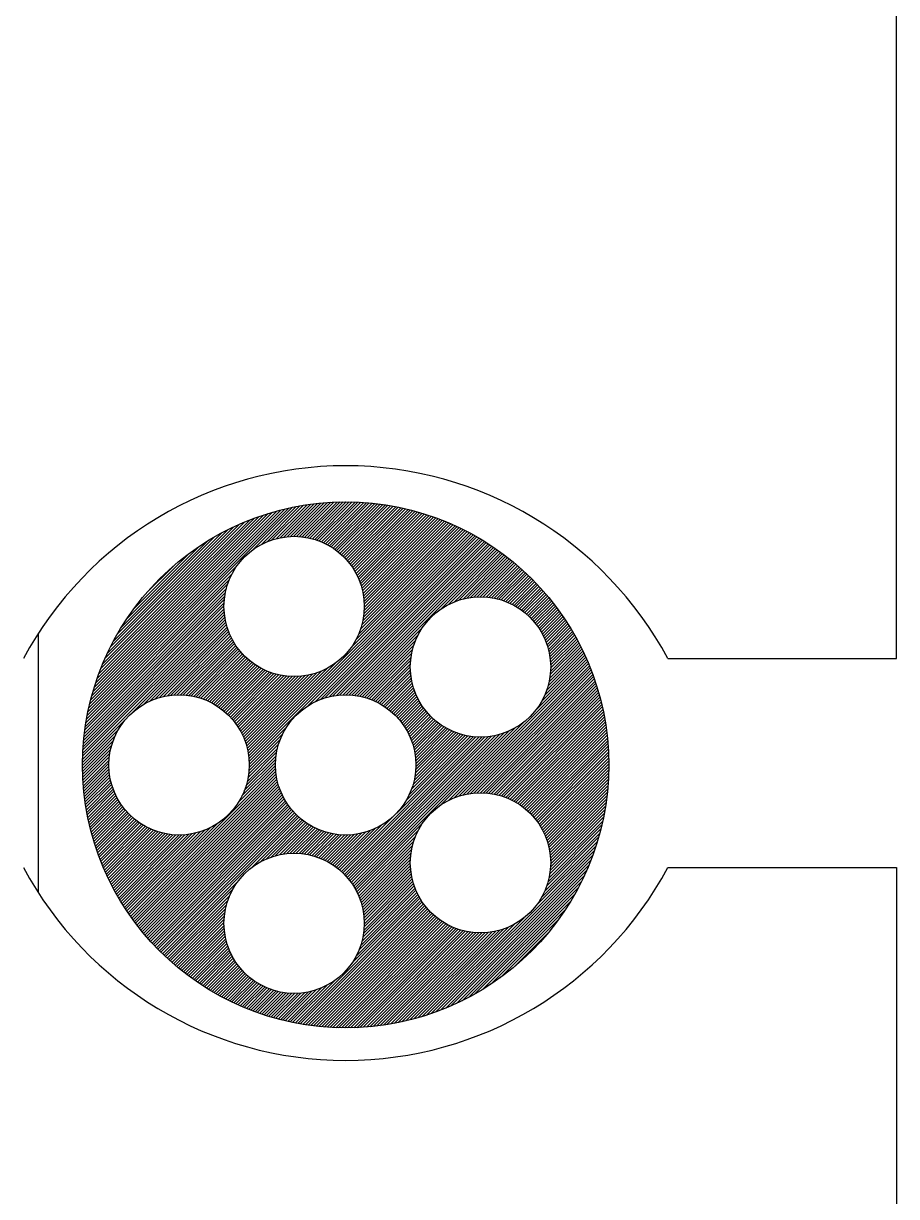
# Model space of a CAD drawing. Extents: x 44 to 87.6, y -168.1 to -136.9.
# Drawn here: x 61.19 to 61.57, y -146.723 to -146.211 of the extents above; entities that cross this region are included whole.
import ezdxf

# ---------------------------------------------------------------- set-up
doc = ezdxf.new("R2010")
doc.units = 0
doc.header["$LTSCALE"] = 0.4
doc.header["$MEASUREMENT"] = 0
doc.layers.get('0').update_dxf_attribs({"linetype": 'CONTINUOUS'})
doc.layers.add('PECA', color=3, linetype='CONTINUOUS')

# ---------------------------------------------------------------- blocks, each defined once
blk = doc.blocks.new('*X15')
at = {"color": 0}
for p, q in [((292.03259, 149.79386), (292.13756, 149.89883)), ((292.11756, 149.87729), (292.13949, 149.89921)), ((292.12158, 149.87976), (292.14138, 149.89956)), ((292.12451, 149.88114), (292.14324, 149.89988)), ((292.12699, 149.88207), (292.14507, 149.90016)), ((292.12919, 149.88273), (292.14687, 149.90041)), ((292.13121, 149.8832), (292.14865, 149.90064)), ((292.13309, 149.88353), (292.15039, 149.90084)), ((292.13485, 149.88375), (292.15211, 149.90101)), ((292.13653, 149.88388), (292.15381, 149.90116)), ((292.13812, 149.88392), (292.15548, 149.90129)), ((292.13965, 149.8839), (292.15713, 149.90139)), ((292.14111, 149.88382), (292.15876, 149.90147)), ((292.14252, 149.88369), (292.16037, 149.90154)), ((292.14389, 149.8835), (292.16196, 149.90158)), ((292.1452, 149.88327), (292.16353, 149.9016)), ((292.14648, 149.883), (292.16509, 149.90161)), ((292.14772, 149.8827), (292.16662, 149.9016)), ((292.14892, 149.88235), (292.16814, 149.90157)), ((292.15009, 149.88197), (292.16964, 149.90152)), ((292.15122, 149.88156), (292.17113, 149.90146)), ((292.15233, 149.88112), (292.1726, 149.90139)), ((292.1534, 149.88065), (292.17405, 149.90129)), ((292.15445, 149.88014), (292.17549, 149.90119)), ((292.15547, 149.87962), (292.17692, 149.90107)), ((292.15646, 149.87906), (292.17833, 149.90093)), ((292.15743, 149.87848), (292.17973, 149.90078)), ((292.15837, 149.87787), (292.18111, 149.90062)), ((292.15928, 149.87724), (292.18249, 149.90045)), ((292.16017, 149.87659), (292.18385, 149.90026)), ((292.16104, 149.87591), (292.18519, 149.90006)), ((292.16188, 149.8752), (292.18653, 149.89985)), ((292.1627, 149.87448), (292.18785, 149.89963)), ((292.1635, 149.87373), (292.18917, 149.89939)), ((292.16427, 149.87295), (292.19047, 149.89915)), ((292.16502, 149.87215), (292.19176, 149.89889)), ((292.03301, 149.79583), (292.13559, 149.89841)), ((292.03347, 149.79784), (292.13358, 149.89795)), ((292.03398, 149.79989), (292.13153, 149.89744)), ((292.03453, 149.80199), (292.12943, 149.89689)), ((292.03513, 149.80414), (292.12728, 149.89629)), ((292.03579, 149.80634), (292.12508, 149.89563)), ((292.03651, 149.80861), (292.12281, 149.89491)), ((292.0373, 149.81095), (292.12047, 149.89412)), ((292.03816, 149.81336), (292.11806, 149.89326)), ((292.16574, 149.87133), (292.19304, 149.89863)), ((292.16644, 149.87049), (292.19431, 149.89835)), ((292.16712, 149.86962), (292.19557, 149.89806)), ((292.16777, 149.86872), (292.19681, 149.89776)), ((292.1684, 149.8678), (292.19805, 149.89745)), ((292.16901, 149.86686), (292.19928, 149.89713)), ((292.16959, 149.86589), (292.2005, 149.89681)), ((292.17014, 149.8649), (292.20171, 149.89647)), ((292.17066, 149.86388), (292.20291, 149.89612)), ((292.17116, 149.86283), (292.2041, 149.89577)), ((292.17163, 149.86175), (292.20528, 149.8954)), ((292.17207, 149.86064), (292.20645, 149.89503)), ((292.17248, 149.8595), (292.20762, 149.89464)), ((292.17285, 149.85833), (292.20877, 149.89425)), ((292.17319, 149.85713), (292.20992, 149.89385)), ((292.1735, 149.85588), (292.21106, 149.89344)), ((292.17377, 149.8546), (292.21219, 149.89302)), ((292.03911, 149.81585), (292.11557, 149.89231)), ((292.04016, 149.81845), (292.11297, 149.89126)), ((292.04132, 149.82115), (292.11027, 149.8901)), ((292.04262, 149.824), (292.10742, 149.88881)), ((292.04407, 149.827), (292.10442, 149.88735)), ((292.17004, 149.83077), (292.22614, 149.88687)), ((292.17149, 149.83377), (292.22511, 149.88739)), ((292.17245, 149.83628), (292.22408, 149.8879)), ((292.17314, 149.83851), (292.22304, 149.88841)), ((292.17363, 149.84054), (292.22199, 149.8889)), ((292.17397, 149.84243), (292.22093, 149.88939)), ((292.17399, 149.85328), (292.21331, 149.8926)), ((292.17417, 149.85191), (292.21442, 149.89216)), ((292.1742, 149.84421), (292.21986, 149.88987)), ((292.1743, 149.8505), (292.21552, 149.89172)), ((292.17433, 149.84589), (292.21879, 149.89035)), ((292.17437, 149.84903), (292.21662, 149.89127)), ((292.17439, 149.84749), (292.21771, 149.89081)), ((292.04573, 149.8302), (292.10122, 149.88569)), ((292.04764, 149.83366), (292.09776, 149.88378)), ((292.0499, 149.83747), (292.09395, 149.88152)), ((292.11483, 149.77247), (292.22818, 149.88581)), ((292.11503, 149.77112), (292.22918, 149.88527)), ((292.11518, 149.76972), (292.23018, 149.88473)), ((292.11527, 149.76827), (292.23117, 149.88417)), ((292.14561, 149.79706), (292.23216, 149.88361)), ((292.14909, 149.799), (292.23314, 149.88304)), ((292.15183, 149.80019), (292.23411, 149.88247)), ((292.1542, 149.80101), (292.23507, 149.88188)), ((292.15633, 149.8016), (292.23603, 149.88129)), ((292.1583, 149.80202), (292.23698, 149.8807)), ((292.16733, 149.82652), (292.22716, 149.88635)), ((292.0527, 149.84181), (292.08961, 149.87873)), ((292.05641, 149.84707), (292.08435, 149.87501)), ((292.16014, 149.8023), (292.23793, 149.8801)), ((292.16187, 149.80249), (292.23886, 149.87949)), ((292.16351, 149.80259), (292.23979, 149.87887)), ((292.16508, 149.80261), (292.24072, 149.87825)), ((292.16658, 149.80257), (292.24164, 149.87762)), ((292.16803, 149.80247), (292.24255, 149.87698)), ((292.21376, 149.84665), (292.24345, 149.87634)), ((292.21756, 149.8489), (292.24435, 149.87569)), ((292.22042, 149.85021), (292.24524, 149.87504)), ((292.03221, 149.79193), (292.10903, 149.86875)), ((292.06264, 149.85485), (292.07657, 149.86878)), ((292.22285, 149.8511), (292.24613, 149.87437)), ((292.22503, 149.85174), (292.247, 149.8737)), ((292.22703, 149.85219), (292.24788, 149.87303)), ((292.2289, 149.8525), (292.24874, 149.87235)), ((292.23065, 149.85271), (292.2496, 149.87166)), ((292.23231, 149.85283), (292.25045, 149.87097)), ((292.2339, 149.85287), (292.2513, 149.87027)), ((292.23542, 149.85284), (292.25214, 149.86956)), ((292.23688, 149.85275), (292.25297, 149.86885)), ((292.03186, 149.79004), (292.10656, 149.86473)), ((292.23828, 149.85261), (292.2538, 149.86813)), ((292.23964, 149.85242), (292.25462, 149.8674)), ((292.24095, 149.85218), (292.25544, 149.86667)), ((292.24222, 149.85191), (292.25625, 149.86593)), ((292.24346, 149.8516), (292.25705, 149.86519)), ((292.24465, 149.85125), (292.25784, 149.86444)), ((292.24582, 149.85086), (292.25863, 149.86368)), ((292.24695, 149.85045), (292.25942, 149.86292)), ((292.03101, 149.78455), (292.10359, 149.85712)), ((292.03126, 149.78635), (292.10424, 149.85933)), ((292.03154, 149.78818), (292.10517, 149.86181)), ((292.24805, 149.85), (292.26019, 149.86215)), ((292.24912, 149.84953), (292.26096, 149.86137)), ((292.25016, 149.84902), (292.26173, 149.86059)), ((292.25118, 149.84849), (292.26249, 149.8598)), ((292.25217, 149.84793), (292.26324, 149.859)), ((292.25313, 149.84735), (292.26399, 149.8582)), ((292.25407, 149.84674), (292.26472, 149.8574)), ((292.25498, 149.84611), (292.26546, 149.85658)), ((292.03041, 149.77931), (292.10256, 149.85146)), ((292.03058, 149.78103), (292.10278, 149.85323)), ((292.03078, 149.78277), (292.10311, 149.85511)), ((292.25587, 149.84545), (292.26618, 149.85576)), ((292.25673, 149.84476), (292.26691, 149.85494)), ((292.25757, 149.84406), (292.26762, 149.8541)), ((292.25839, 149.84333), (292.26833, 149.85327)), ((292.25918, 149.84257), (292.26903, 149.85242)), ((292.25995, 149.8418), (292.26972, 149.85157)), ((292.2607, 149.841), (292.27041, 149.85071)), ((292.02995, 149.77266), (292.10249, 149.8452)), ((292.03003, 149.77429), (292.10241, 149.84667)), ((292.03013, 149.77594), (292.10239, 149.8482)), ((292.03026, 149.77761), (292.10244, 149.84979)), ((292.26142, 149.84017), (292.2711, 149.84985)), ((292.26212, 149.83932), (292.27177, 149.84898)), ((292.26279, 149.83845), (292.27244, 149.8481)), ((292.26344, 149.83755), (292.27311, 149.84722)), ((292.26407, 149.83663), (292.27376, 149.84633)), ((292.26467, 149.83569), (292.27441, 149.84543)), ((292.26525, 149.83471), (292.27506, 149.84453)), ((292.02984, 149.76946), (292.10281, 149.84243)), ((292.02988, 149.77105), (292.10263, 149.84379)), ((292.05581, 149.79388), (292.10304, 149.84111)), ((292.0612, 149.79772), (292.10331, 149.83983)), ((292.0644, 149.79938), (292.10362, 149.8386)), ((292.26579, 149.83372), (292.27569, 149.84362)), ((292.26632, 149.83269), (292.27632, 149.8427)), ((292.26681, 149.83164), (292.27695, 149.84178)), ((292.26728, 149.83056), (292.27757, 149.84085)), ((292.26771, 149.82945), (292.27818, 149.83991)), ((292.26812, 149.82831), (292.27878, 149.83897)), ((292.06701, 149.80044), (292.10396, 149.83739)), ((292.06931, 149.80119), (292.10434, 149.83623)), ((292.07139, 149.80173), (292.10476, 149.83509)), ((292.07332, 149.80211), (292.1052, 149.83399)), ((292.07512, 149.80237), (292.10567, 149.83291)), ((292.16942, 149.80231), (292.2042, 149.83709)), ((292.17077, 149.80211), (292.20195, 149.83329)), ((292.26849, 149.82713), (292.27938, 149.83802)), ((292.26882, 149.82592), (292.27997, 149.83706)), ((292.26912, 149.82467), (292.28055, 149.8361)), ((292.26939, 149.82339), (292.28113, 149.83513)), ((292.26961, 149.82206), (292.2817, 149.83415)), ((292.26978, 149.82069), (292.28226, 149.83317)), ((292.07683, 149.80252), (292.10617, 149.83187)), ((292.07845, 149.8026), (292.1067, 149.83085)), ((292.08, 149.8026), (292.10725, 149.82986)), ((292.08149, 149.80254), (292.10783, 149.82889)), ((292.08292, 149.80243), (292.10844, 149.82795)), ((292.0843, 149.80226), (292.10907, 149.82703)), ((292.17207, 149.80187), (292.20064, 149.83043)), ((292.17334, 149.80159), (292.19974, 149.82799)), ((292.26953, 149.81115), (292.28549, 149.82712)), ((292.26977, 149.81294), (292.28497, 149.82815)), ((292.2699, 149.81926), (292.28282, 149.83218)), ((292.26991, 149.81463), (292.28444, 149.82916)), ((292.26997, 149.81778), (292.28337, 149.83118)), ((292.26998, 149.81624), (292.28391, 149.83018)), ((292.08563, 149.80205), (292.10973, 149.82614)), ((292.08693, 149.8018), (292.11041, 149.82528)), ((292.08818, 149.8015), (292.11111, 149.82443)), ((292.08939, 149.80117), (292.11184, 149.82361)), ((292.09057, 149.8008), (292.11259, 149.82282)), ((292.09172, 149.8004), (292.11336, 149.82205)), ((292.09284, 149.79997), (292.11416, 149.8213)), ((292.09392, 149.79951), (292.11498, 149.82057)), ((292.17456, 149.80126), (292.19911, 149.82581)), ((292.17575, 149.80091), (292.19866, 149.82381)), ((292.17691, 149.80052), (292.19834, 149.82195)), ((292.26233, 149.79468), (292.28846, 149.8208)), ((292.2654, 149.7993), (292.28798, 149.82187)), ((292.26694, 149.80238), (292.2875, 149.82294)), ((292.26795, 149.80493), (292.28701, 149.82399)), ((292.26866, 149.80719), (292.28651, 149.82504)), ((292.26917, 149.80925), (292.286, 149.82608)), ((292.09498, 149.79902), (292.11583, 149.81987)), ((292.09601, 149.7985), (292.1167, 149.81919)), ((292.09701, 149.79796), (292.11759, 149.81854)), ((292.09799, 149.79739), (292.11851, 149.81791)), ((292.09894, 149.79679), (292.11945, 149.81731)), ((292.09986, 149.79617), (292.12042, 149.81673)), ((292.10076, 149.79552), (292.12142, 149.81618)), ((292.10164, 149.79485), (292.12244, 149.81565)), ((292.10249, 149.79416), (292.12349, 149.81515)), ((292.10332, 149.79344), (292.12457, 149.81469)), ((292.11399, 149.77627), (292.15255, 149.81483)), ((292.11431, 149.77504), (292.15554, 149.81627)), ((292.11459, 149.77377), (292.1598, 149.81898)), ((292.17803, 149.80009), (292.19814, 149.8202)), ((292.17913, 149.79964), (292.19802, 149.81853)), ((292.18019, 149.79916), (292.19798, 149.81695)), ((292.18123, 149.79865), (292.19801, 149.81543)), ((292.21762, 149.74842), (292.28892, 149.81972)), ((292.22047, 149.74972), (292.28938, 149.81864)), ((292.2229, 149.75061), (292.28983, 149.81754)), ((292.22508, 149.75123), (292.29028, 149.81644)), ((292.22707, 149.75168), (292.29071, 149.81533)), ((292.10412, 149.79269), (292.12567, 149.81425)), ((292.1049, 149.79193), (292.12681, 149.81384)), ((292.10566, 149.79114), (292.12798, 149.81346)), ((292.10639, 149.79033), (292.12919, 149.81312)), ((292.1071, 149.78949), (292.13043, 149.81282)), ((292.10779, 149.78863), (292.13171, 149.81255)), ((292.10845, 149.78775), (292.13303, 149.81233)), ((292.10909, 149.78684), (292.1344, 149.81215)), ((292.1097, 149.7859), (292.13582, 149.81202)), ((292.11029, 149.78494), (292.13729, 149.81194)), ((292.11085, 149.78396), (292.13882, 149.81193)), ((292.11139, 149.78295), (292.14042, 149.81198)), ((292.1119, 149.78191), (292.14211, 149.81212)), ((292.11238, 149.78084), (292.14388, 149.81235)), ((292.11283, 149.77975), (292.14577, 149.81269)), ((292.11325, 149.77862), (292.14781, 149.81318)), ((292.11364, 149.77746), (292.15004, 149.81386)), ((292.18224, 149.79811), (292.1981, 149.81397)), ((292.18322, 149.79755), (292.19824, 149.81257)), ((292.18418, 149.79696), (292.19843, 149.81121)), ((292.18511, 149.79634), (292.19866, 149.8099)), ((292.18602, 149.7957), (292.19894, 149.80862)), ((292.22893, 149.752), (292.29114, 149.81421)), ((292.23068, 149.7522), (292.29156, 149.81308)), ((292.23234, 149.75232), (292.29197, 149.81194)), ((292.23393, 149.75235), (292.29237, 149.8108)), ((292.23545, 149.75232), (292.29277, 149.80965)), ((292.2369, 149.75224), (292.29315, 149.80848)), ((292.1869, 149.79504), (292.19925, 149.80739)), ((292.18776, 149.79435), (292.1996, 149.80619)), ((292.18859, 149.79364), (292.19998, 149.80503)), ((292.1894, 149.7929), (292.2004, 149.8039)), ((292.19019, 149.79214), (292.20084, 149.8028)), ((292.23831, 149.75209), (292.29353, 149.80731)), ((292.23966, 149.7519), (292.2939, 149.80613)), ((292.24098, 149.75167), (292.29425, 149.80495)), ((292.24225, 149.75139), (292.2946, 149.80375)), ((292.24348, 149.75108), (292.29494, 149.80254)), ((292.19095, 149.79136), (292.20132, 149.80173)), ((292.19169, 149.79055), (292.20182, 149.80068)), ((292.19241, 149.78972), (292.20236, 149.79967)), ((292.1931, 149.78887), (292.20291, 149.79868)), ((292.19377, 149.78799), (292.2035, 149.79772)), ((292.19442, 149.78709), (292.20411, 149.79678)), ((292.24468, 149.75073), (292.29527, 149.80132)), ((292.24584, 149.75034), (292.29559, 149.8001)), ((292.24697, 149.74993), (292.2959, 149.79886)), ((292.24807, 149.74948), (292.2962, 149.79761)), ((292.24914, 149.74901), (292.29649, 149.79636)), ((292.19504, 149.78616), (292.20474, 149.79587)), ((292.19563, 149.78521), (292.2054, 149.79498)), ((292.1962, 149.78423), (292.20608, 149.79411)), ((292.19674, 149.78323), (292.20679, 149.79327)), ((292.19726, 149.7822), (292.20752, 149.79246)), ((292.19775, 149.78114), (292.20827, 149.79166)), ((292.19821, 149.78005), (292.20905, 149.7909)), ((292.25018, 149.7485), (292.29677, 149.79509)), ((292.2512, 149.74797), (292.29704, 149.79381)), ((292.25219, 149.74741), (292.2973, 149.79252)), ((292.25315, 149.74683), (292.29755, 149.79122)), ((292.02981, 149.76634), (292.0482, 149.78472)), ((292.02982, 149.76789), (292.05204, 149.79011)), ((292.11531, 149.76676), (292.13436, 149.78581)), ((292.16951, 149.7034), (292.25155, 149.78544)), ((292.19864, 149.77893), (292.20985, 149.79015)), ((292.19903, 149.77778), (292.21068, 149.78943)), ((292.1994, 149.7766), (292.21152, 149.78873)), ((292.19973, 149.77538), (292.2124, 149.78805)), ((292.20002, 149.77413), (292.21329, 149.7874)), ((292.20027, 149.77283), (292.21421, 149.78678)), ((292.20048, 149.77149), (292.21516, 149.78618)), ((292.20064, 149.77011), (292.21613, 149.7856)), ((292.20075, 149.76867), (292.21713, 149.78505)), ((292.20081, 149.76718), (292.21815, 149.78453)), ((292.21386, 149.7462), (292.25617, 149.78851)), ((292.25409, 149.74622), (292.29778, 149.78991)), ((292.255, 149.74558), (292.29801, 149.78859)), ((292.25589, 149.74492), (292.29822, 149.78726)), ((292.25675, 149.74424), (292.29842, 149.78591)), ((292.25759, 149.74353), (292.29861, 149.78456)), ((292.02982, 149.7648), (292.04654, 149.78152)), ((292.02985, 149.76328), (292.04548, 149.77891)), ((292.11518, 149.76354), (292.13123, 149.77959)), ((292.11528, 149.76519), (292.13242, 149.78233)), ((292.16259, 149.71195), (292.23158, 149.78095)), ((292.16339, 149.7112), (292.23306, 149.78088)), ((292.16416, 149.71043), (292.2346, 149.78087)), ((292.16491, 149.70964), (292.23621, 149.78093)), ((292.16564, 149.70882), (292.23791, 149.78108)), ((292.16635, 149.70797), (292.23969, 149.78132)), ((292.16703, 149.70711), (292.2416, 149.78168)), ((292.16768, 149.70622), (292.24366, 149.78219)), ((292.16832, 149.7053), (292.24591, 149.7829)), ((292.16892, 149.70436), (292.24847, 149.78391)), ((292.19099, 149.7419), (292.23016, 149.78107)), ((292.19575, 149.74821), (292.22879, 149.78124)), ((292.19748, 149.75148), (292.22746, 149.78146)), ((292.19858, 149.75413), (292.22617, 149.78172)), ((292.19934, 149.75644), (292.22493, 149.78202)), ((292.19989, 149.75854), (292.22372, 149.78236)), ((292.20028, 149.76047), (292.22254, 149.78273)), ((292.20055, 149.76229), (292.2214, 149.78314)), ((292.20072, 149.764), (292.22029, 149.78357)), ((292.2008, 149.76563), (292.21921, 149.78404)), ((292.25841, 149.7428), (292.29879, 149.78319)), ((292.2592, 149.74205), (292.29895, 149.7818)), ((292.25997, 149.74127), (292.2991, 149.78041)), ((292.26071, 149.74047), (292.29924, 149.779)), ((292.0299, 149.76178), (292.04473, 149.77661)), ((292.02996, 149.7603), (292.04419, 149.77453)), ((292.03004, 149.75883), (292.04381, 149.7726)), ((292.11426, 149.75798), (292.1294, 149.77312)), ((292.11469, 149.75995), (292.12982, 149.77509)), ((292.11499, 149.7618), (292.13041, 149.77722)), ((292.26143, 149.73964), (292.29937, 149.77757)), ((292.26213, 149.73879), (292.29947, 149.77614)), ((292.26281, 149.73792), (292.29957, 149.77468)), ((292.26346, 149.73702), (292.29965, 149.77322)), ((292.03013, 149.75737), (292.04356, 149.7708)), ((292.03023, 149.75593), (292.0434, 149.76909)), ((292.03035, 149.7545), (292.04332, 149.76747)), ((292.10956, 149.74709), (292.12881, 149.76634)), ((292.11159, 149.75066), (292.12883, 149.76791)), ((292.11281, 149.75344), (292.12893, 149.76955)), ((292.11366, 149.75583), (292.12912, 149.77129)), ((292.26408, 149.7361), (292.29971, 149.77174)), ((292.26468, 149.73516), (292.29976, 149.77024)), ((292.26526, 149.73418), (292.29979, 149.76872)), ((292.2658, 149.73319), (292.29981, 149.76719)), ((292.03049, 149.75309), (292.04332, 149.76592)), ((292.03064, 149.75169), (292.04338, 149.76443)), ((292.0308, 149.75031), (292.04349, 149.763)), ((292.03097, 149.74894), (292.04366, 149.76162)), ((292.03116, 149.74758), (292.04387, 149.76029)), ((292.0538, 149.68978), (292.12885, 149.76484)), ((292.05444, 149.68887), (292.12896, 149.76339)), ((292.05508, 149.68797), (292.12911, 149.762)), ((292.05573, 149.68707), (292.12931, 149.76065)), ((292.26633, 149.73216), (292.29981, 149.76564)), ((292.26682, 149.73111), (292.29979, 149.76407)), ((292.26728, 149.73003), (292.29975, 149.76249)), ((292.26772, 149.72891), (292.29969, 149.76088)), ((292.03136, 149.74623), (292.04413, 149.75899)), ((292.03157, 149.74489), (292.04442, 149.75774)), ((292.03179, 149.74357), (292.04475, 149.75653)), ((292.03203, 149.74225), (292.04512, 149.75535)), ((292.03227, 149.74095), (292.04552, 149.7542)), ((292.05639, 149.68618), (292.12955, 149.75935)), ((292.05705, 149.6853), (292.12984, 149.75808)), ((292.05772, 149.68442), (292.13016, 149.75686)), ((292.05839, 149.68355), (292.13051, 149.75567)), ((292.05907, 149.68268), (292.1309, 149.75451)), ((292.26812, 149.72777), (292.29961, 149.75926)), ((292.26849, 149.7266), (292.29951, 149.75761)), ((292.26883, 149.72538), (292.29939, 149.75594)), ((292.26913, 149.72414), (292.29924, 149.75425)), ((292.03253, 149.73966), (292.04595, 149.75308)), ((292.03279, 149.73838), (292.04641, 149.752)), ((292.03307, 149.73711), (292.0469, 149.75094)), ((292.03336, 149.73586), (292.04742, 149.74991)), ((292.03366, 149.73461), (292.04796, 149.74891)), ((292.05976, 149.68182), (292.13133, 149.75339)), ((292.06045, 149.68097), (292.13178, 149.75229)), ((292.06115, 149.68012), (292.13226, 149.75123)), ((292.06186, 149.67928), (292.13277, 149.75019)), ((292.06257, 149.67845), (292.13331, 149.74918)), ((292.06329, 149.67762), (292.13387, 149.7482)), ((292.26939, 149.72285), (292.29908, 149.75254)), ((292.26961, 149.72152), (292.29888, 149.75079)), ((292.26978, 149.72015), (292.29866, 149.74903)), ((292.03397, 149.73337), (292.04853, 149.74793)), ((292.03429, 149.73214), (292.04913, 149.74698)), ((292.03461, 149.73092), (292.04975, 149.74606)), ((292.03495, 149.72971), (292.0504, 149.74516)), ((292.0353, 149.72851), (292.05107, 149.74428)), ((292.03565, 149.72732), (292.05177, 149.74343)), ((292.03602, 149.72614), (292.05248, 149.7426)), ((292.06402, 149.6768), (292.13446, 149.74724)), ((292.06475, 149.67598), (292.13508, 149.74631)), ((292.06549, 149.67518), (292.13572, 149.74541)), ((292.06623, 149.67437), (292.13638, 149.74452)), ((292.06698, 149.67358), (292.13707, 149.74366)), ((292.06774, 149.67279), (292.13778, 149.74283)), ((292.2699, 149.71872), (292.29841, 149.74723)), ((292.26997, 149.71724), (292.29814, 149.74541)), ((292.26998, 149.7157), (292.29783, 149.74355)), ((292.03639, 149.72497), (292.05323, 149.7418)), ((292.03678, 149.7238), (292.05399, 149.74102)), ((292.03717, 149.72265), (292.05478, 149.74026)), ((292.03757, 149.7215), (292.05559, 149.73953)), ((292.03798, 149.72036), (292.05643, 149.73882)), ((292.0384, 149.71924), (292.05729, 149.73813)), ((292.03882, 149.71811), (292.05818, 149.73747)), ((292.03926, 149.717), (292.05908, 149.73683)), ((292.0397, 149.7159), (292.06002, 149.73622)), ((292.05317, 149.6907), (292.09884, 149.73636)), ((292.06851, 149.672), (292.13852, 149.74202)), ((292.06927, 149.67123), (292.13928, 149.74123)), ((292.07005, 149.67046), (292.14006, 149.74047)), ((292.07083, 149.66969), (292.14087, 149.73973)), ((292.11676, 149.71407), (292.1417, 149.73901)), ((292.12111, 149.71688), (292.14255, 149.73832)), ((292.12413, 149.71835), (292.14343, 149.73765)), ((292.12666, 149.71933), (292.14433, 149.737)), ((292.12889, 149.72002), (292.14526, 149.73638)), ((292.16177, 149.71267), (292.18952, 149.74043)), ((292.17006, 149.70241), (292.20413, 149.73648)), ((292.26952, 149.71061), (292.2967, 149.73778)), ((292.26976, 149.7124), (292.29711, 149.73974)), ((292.26991, 149.71409), (292.29749, 149.74167)), ((292.04015, 149.7148), (292.06098, 149.73563)), ((292.04061, 149.71371), (292.06196, 149.73507)), ((292.04107, 149.71263), (292.06297, 149.73453)), ((292.04155, 149.71156), (292.06401, 149.73402)), ((292.04203, 149.71049), (292.06508, 149.73354)), ((292.04252, 149.70943), (292.06617, 149.73309)), ((292.04301, 149.70838), (292.0673, 149.73267)), ((292.04352, 149.70734), (292.06846, 149.73228)), ((292.04403, 149.70631), (292.06965, 149.73193)), ((292.04455, 149.70528), (292.07088, 149.73161)), ((292.04507, 149.70426), (292.07215, 149.73133)), ((292.04561, 149.70324), (292.07345, 149.73109)), ((292.04615, 149.70224), (292.0748, 149.73089)), ((292.04669, 149.70124), (292.0762, 149.73074)), ((292.04725, 149.70025), (292.07765, 149.73065)), ((292.04781, 149.69926), (292.07916, 149.73061)), ((292.04838, 149.69828), (292.08073, 149.73064)), ((292.04895, 149.69731), (292.08238, 149.73074)), ((292.04954, 149.69635), (292.08412, 149.73093)), ((292.05013, 149.69539), (292.08597, 149.73123)), ((292.05072, 149.69444), (292.08794, 149.73166)), ((292.05132, 149.69349), (292.09009, 149.73226)), ((292.05193, 149.69256), (292.09248, 149.73311)), ((292.05255, 149.69163), (292.09526, 149.73434)), ((292.13094, 149.72051), (292.14621, 149.73579)), ((292.13283, 149.72086), (292.14719, 149.73522)), ((292.13461, 149.7211), (292.14819, 149.73468)), ((292.1363, 149.72123), (292.14922, 149.73416)), ((292.1379, 149.72129), (292.15028, 149.73367)), ((292.13944, 149.72128), (292.15137, 149.73321)), ((292.14091, 149.72121), (292.15249, 149.73278)), ((292.14233, 149.72108), (292.15364, 149.73239)), ((292.1437, 149.7209), (292.15482, 149.73202)), ((292.14502, 149.72068), (292.15604, 149.7317)), ((292.1463, 149.72041), (292.15729, 149.7314)), ((292.14755, 149.72011), (292.15859, 149.73115)), ((292.14875, 149.71977), (292.15993, 149.73094)), ((292.14993, 149.7194), (292.16131, 149.73078)), ((292.15107, 149.71899), (292.16275, 149.73067)), ((292.15217, 149.71855), (292.16424, 149.73061)), ((292.15325, 149.71808), (292.16579, 149.73062)), ((292.1543, 149.71759), (292.16742, 149.7307)), ((292.15533, 149.71706), (292.16913, 149.73087)), ((292.15632, 149.71651), (292.17095, 149.73114)), ((292.15729, 149.71593), (292.17288, 149.73153)), ((292.15824, 149.71533), (292.17498, 149.73208)), ((292.15915, 149.7147), (292.1773, 149.73284)), ((292.16005, 149.71405), (292.17994, 149.73394)), ((292.16092, 149.71337), (292.18321, 149.73567)), ((292.17059, 149.70139), (292.20191, 149.73271)), ((292.26793, 149.70438), (292.29521, 149.73165)), ((292.26865, 149.70664), (292.29575, 149.73374)), ((292.26916, 149.7087), (292.29624, 149.73578)), ((292.17109, 149.70035), (292.20061, 149.72987)), ((292.17157, 149.69927), (292.19973, 149.72744)), ((292.17201, 149.69817), (292.1991, 149.72526)), ((292.26222, 149.69403), (292.29326, 149.72506)), ((292.26537, 149.69872), (292.29397, 149.72732)), ((292.26691, 149.70181), (292.29461, 149.72951)), ((292.17242, 149.69703), (292.19865, 149.72326)), ((292.1728, 149.69587), (292.19834, 149.7214)), ((292.17315, 149.69467), (292.19813, 149.71965)), ((292.20868, 149.63894), (292.29249, 149.72274)), ((292.21107, 149.63978), (292.29164, 149.72035)), ((292.17346, 149.69343), (292.19802, 149.71799)), ((292.17373, 149.69216), (292.19798, 149.71641)), ((292.17396, 149.69084), (292.19801, 149.71489)), ((292.17415, 149.68948), (292.1981, 149.71343)), ((292.17428, 149.68807), (292.19824, 149.71203)), ((292.21355, 149.64072), (292.29071, 149.71787)), ((292.21612, 149.64174), (292.28968, 149.7153)), ((292.21881, 149.64288), (292.28854, 149.71261)), ((292.07162, 149.66893), (292.10961, 149.70693)), ((292.17422, 149.68182), (292.19926, 149.70686)), ((292.17434, 149.68349), (292.19894, 149.70809)), ((292.17437, 149.6866), (292.19843, 149.71067)), ((292.17439, 149.68508), (292.19867, 149.70936)), ((292.22162, 149.64414), (292.28728, 149.7098)), ((292.22459, 149.64557), (292.28586, 149.70683)), ((292.07242, 149.66818), (292.10681, 149.70257)), ((292.17029, 149.6686), (292.20183, 149.70015)), ((292.17165, 149.67151), (292.20133, 149.70119)), ((292.17256, 149.67397), (292.20085, 149.70226)), ((292.17322, 149.67617), (292.20041, 149.70336)), ((292.17368, 149.67819), (292.19999, 149.7045)), ((292.17401, 149.68006), (292.19961, 149.70566)), ((292.22775, 149.64718), (292.28424, 149.70367)), ((292.23115, 149.64903), (292.28239, 149.70027)), ((292.07322, 149.66744), (292.10533, 149.69955)), ((292.07402, 149.6667), (292.10436, 149.69703)), ((292.07484, 149.66596), (292.10366, 149.69479)), ((292.1389, 149.63412), (292.20292, 149.69815)), ((292.1402, 149.63387), (292.20351, 149.69719)), ((292.14151, 149.63364), (292.20412, 149.69625)), ((292.14283, 149.63341), (292.20475, 149.69534)), ((292.14416, 149.6332), (292.20541, 149.69445)), ((292.16789, 149.66466), (292.20237, 149.69914)), ((292.23488, 149.65122), (292.2802, 149.69654)), ((292.07566, 149.66524), (292.10317, 149.69275)), ((292.07648, 149.66452), (292.10282, 149.69085)), ((292.07732, 149.6638), (292.10259, 149.68907)), ((292.14551, 149.633), (292.2061, 149.69359)), ((292.14686, 149.63281), (292.2068, 149.69275)), ((292.14824, 149.63263), (292.20753, 149.69193)), ((292.14962, 149.63247), (292.20829, 149.69114)), ((292.15101, 149.63232), (292.20907, 149.69037)), ((292.15242, 149.63218), (292.20987, 149.68962)), ((292.15385, 149.63206), (292.21069, 149.6889)), ((292.15528, 149.63195), (292.21154, 149.6882)), ((292.20636, 149.63816), (292.25631, 149.68811)), ((292.23909, 149.65388), (292.27754, 149.69233)), ((292.07816, 149.66309), (292.10245, 149.68739)), ((292.079, 149.66239), (292.10239, 149.68578)), ((292.07985, 149.6617), (292.10241, 149.68425)), ((292.08071, 149.66101), (292.10248, 149.68278)), ((292.15674, 149.63185), (292.21241, 149.68753)), ((292.1582, 149.63177), (292.21331, 149.68688)), ((292.15969, 149.63171), (292.21423, 149.68625)), ((292.16118, 149.63166), (292.21518, 149.68565)), ((292.1627, 149.63163), (292.21615, 149.68508)), ((292.16423, 149.63161), (292.21715, 149.68453)), ((292.16578, 149.63161), (292.21818, 149.68401)), ((292.16735, 149.63163), (292.21923, 149.68352)), ((292.16893, 149.63167), (292.22031, 149.68305)), ((292.17054, 149.63173), (292.22142, 149.68262)), ((292.17216, 149.63181), (292.22257, 149.68221)), ((292.19977, 149.63621), (292.24596, 149.68241)), ((292.20191, 149.63681), (292.24852, 149.68342)), ((292.2041, 149.63745), (292.25162, 149.68497)), ((292.24411, 149.65736), (292.27406, 149.68731)), ((292.08157, 149.66032), (292.10261, 149.68136)), ((292.08244, 149.65965), (292.10278, 149.67999)), ((292.08332, 149.65898), (292.10301, 149.67866)), ((292.08421, 149.65832), (292.10327, 149.67738)), ((292.0851, 149.65766), (292.10357, 149.67614)), ((292.17381, 149.63191), (292.22374, 149.68184)), ((292.17548, 149.63203), (292.22495, 149.68151)), ((292.17717, 149.63218), (292.2262, 149.68121)), ((292.17889, 149.63235), (292.22749, 149.68095)), ((292.18063, 149.63254), (292.22881, 149.68073)), ((292.18239, 149.63276), (292.23019, 149.68055)), ((292.18419, 149.63301), (292.23161, 149.68043)), ((292.18601, 149.63328), (292.23309, 149.68037)), ((292.18787, 149.63359), (292.23463, 149.68036)), ((292.18975, 149.63393), (292.23625, 149.68043)), ((292.19168, 149.63431), (292.23794, 149.68057)), ((292.19364, 149.63472), (292.23973, 149.68082)), ((292.19564, 149.63518), (292.24164, 149.68118)), ((292.19768, 149.63567), (292.2437, 149.68169)), ((292.25104, 149.66274), (292.26868, 149.68038)), ((292.08599, 149.65701), (292.10391, 149.67493)), ((292.08689, 149.65636), (292.10429, 149.67376)), ((292.0878, 149.65573), (292.1047, 149.67262)), ((292.08872, 149.6551), (292.10513, 149.67151)), ((292.08964, 149.65447), (292.1056, 149.67043)), ((292.09057, 149.65385), (292.1061, 149.66938)), ((292.09151, 149.65324), (292.10662, 149.66836)), ((292.09245, 149.65264), (292.10717, 149.66736)), ((292.0934, 149.65204), (292.10775, 149.66639)), ((292.09436, 149.65145), (292.10835, 149.66545)), ((292.09532, 149.65087), (292.10898, 149.66453)), ((292.09629, 149.65029), (292.10963, 149.66364)), ((292.09727, 149.64972), (292.11031, 149.66277)), ((292.09825, 149.64916), (292.11101, 149.66192)), ((292.09924, 149.6486), (292.11174, 149.6611)), ((292.10024, 149.64805), (292.11248, 149.6603)), ((292.10124, 149.64751), (292.11325, 149.65952)), ((292.10226, 149.64698), (292.11405, 149.65877)), ((292.10328, 149.64645), (292.11487, 149.65804)), ((292.1043, 149.64593), (292.11571, 149.65734)), ((292.10534, 149.64542), (292.11658, 149.65666)), ((292.10638, 149.64491), (292.11747, 149.656)), ((292.10743, 149.64441), (292.11838, 149.65537)), ((292.10848, 149.64392), (292.11932, 149.65476)), ((292.10955, 149.64344), (292.12028, 149.65418)), ((292.11062, 149.64296), (292.12128, 149.65362)), ((292.1117, 149.6425), (292.12229, 149.65309)), ((292.11278, 149.64204), (292.12334, 149.65259)), ((292.11388, 149.64159), (292.12441, 149.65212)), ((292.13506, 149.63493), (292.15217, 149.65204)), ((292.13633, 149.63465), (292.15508, 149.6534)), ((292.13761, 149.63438), (292.15902, 149.6558)), ((292.11498, 149.64114), (292.12552, 149.65168)), ((292.11609, 149.64071), (292.12665, 149.65126)), ((292.11721, 149.64028), (292.12782, 149.65088)), ((292.11834, 149.63986), (292.12902, 149.65054)), ((292.11948, 149.63945), (292.13025, 149.65023)), ((292.12062, 149.63905), (292.13153, 149.64995)), ((292.12177, 149.63865), (292.13285, 149.64972)), ((292.12294, 149.63827), (292.13421, 149.64954)), ((292.12411, 149.63789), (292.13562, 149.6494)), ((292.12529, 149.63753), (292.13708, 149.64932)), ((292.12648, 149.63717), (292.1386, 149.6493)), ((292.12767, 149.63682), (292.14019, 149.64934)), ((292.12888, 149.63648), (292.14186, 149.64946)), ((292.1301, 149.63615), (292.14363, 149.64968)), ((292.13132, 149.63583), (292.1455, 149.65)), ((292.13256, 149.63552), (292.14751, 149.65047)), ((292.13381, 149.63522), (292.14971, 149.65112))]:
    blk.add_line(p, q, dxfattribs=at)

msp = doc.modelspace()

# ---------------------------------------------------------------- linework, layer by layer
at = {"layer": 'PECA'}
for p, q in [((61.57037, -146.48786), (61.57037, -146.17176)), ((61.19608, -146.47691), (61.19608, -146.58994)), ((61.47066, -146.48786), (61.57037, -146.48786)), ((61.47066, -146.57899), (61.57037, -146.57899)), ((61.57037, -146.57899), (61.57037, -146.82212))]:
    msp.add_line(p, q, dxfattribs=at)
msp.add_circle((61.33015, -146.53421), 0.11475, dxfattribs=at)
at = {"layer": 'PECA', "color": 2}
for centre in [(61.30769, -146.46509), (61.38895, -146.49149), (61.25748, -146.53421), (61.33015, -146.53421), (61.38895, -146.57693), (61.30769, -146.60333)]:
    msp.add_circle(centre, 0.0306, dxfattribs=at)
at = {"layer": 'PECA'}
for centre, start, end in [((61.33015, -146.56308), 28.1642, 151.8358), ((61.33015, -146.50376), 208.1642, 331.8358)]:
    msp.add_arc(centre, 0.15938, start, end, dxfattribs=at)

# ---------------------------------------------------------------- block references
at = {"layer": 'PECA', "color": 2, "xscale": 0.85, "yscale": 0.85, "zscale": 0.85}
msp.add_blockref('*X15', (-187.00994, -273.83583), dxfattribs=at)

doc.saveas('drawing.dxf')
